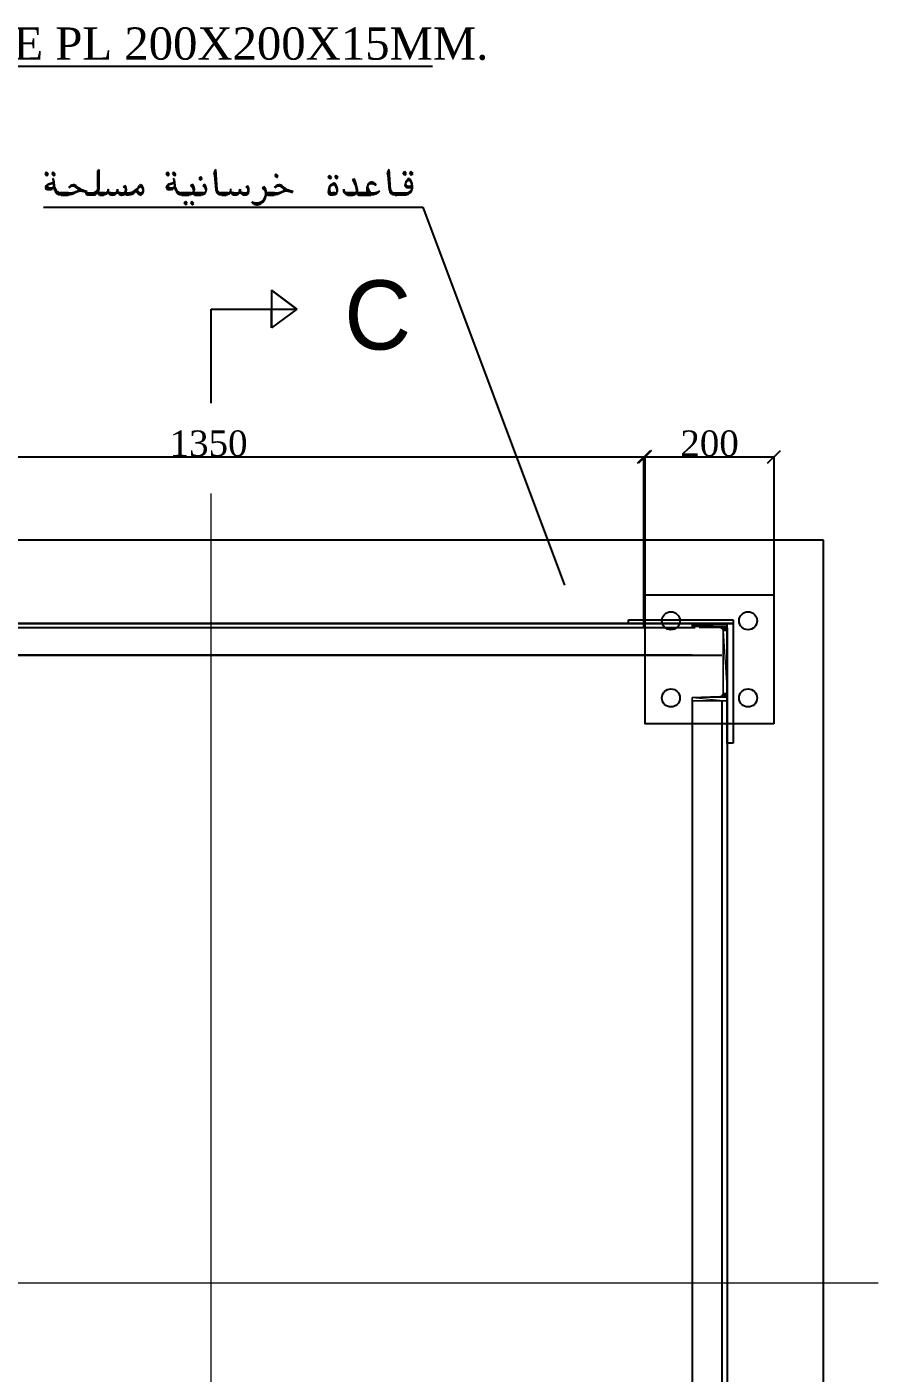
# Model space of a CAD drawing. Header units: millimetres. Extents: x -23396 to 106750, y 116 to 66281.
# Drawn here: x 70202 to 76800, y 44492 to 54932 of the extents above; entities that cross this region are included whole.
import ezdxf
from ezdxf import colors
from ezdxf.entities.mleader import LeaderData, LeaderLine
from ezdxf.math import Vec2, Vec3

# ---------------------------------------------------------------- set-up
doc = ezdxf.new("R2010")
doc.units = ezdxf.units.MM
doc.linetypes.add('CENTER', pattern=[50.8, 31.75, -6.35, 6.35, -6.35])
doc.layers.add('Car', color=3, linetype='Continuous', lineweight=18)
doc.layers.add('CL', color=2, linetype='CENTER', lineweight=0)
doc.styles.add('nassar2', font='cent.shx', dxfattribs={"height": 60})
doc.styles.add('top', font='cent.shx', dxfattribs={"height": 40})
doc.dimstyles.new('top', dxfattribs={"dimtxt": 35, "dimasz": 20, "dimexe": 1.25, "dimexo": 0.625, "dimtad": 1, "dimtxsty": 'top', "dimblk": 'OBLIQUE', "dimcen": 2.5, "dimadec": 0, "dimazin": 0, "dimtfac": 1, "dimtmove": 0, "dimatfit": 3, "dimldrblk": 'OBLIQUE', "dimfxl": 1, "dimarcsym": 0})

# ---------------------------------------------------------------- blocks, each defined once
blk = doc.blocks.new('_Oblique')
at = {"color": 0, "linetype": 'ByBlock', "lineweight": -2}
blk.add_line((-0.5, -0.5), (0.5, 0.5), dxfattribs=at)
blk = doc.blocks.new('*D186')
at = {"color": 0, "linetype": 'Continuous', "lineweight": -2, "transparency": 16777216}
for p, q in [((1296.6, -3025.3), (1296.6, -2859.4)), ((2646.6, -3123.9), (2646.6, -2859.4)), ((1296.6, -2860.6), (2646.6, -2860.6))]:
    blk.add_line(p, q, dxfattribs=at)
at = {"layer": 'Defpoints', "color": 0, "linetype": 'Continuous', "transparency": 16777216}
for p in [(2646.6, -2860.6), (1296.6, -3025.9), (2646.6, -3124.6)]:
    blk.add_point(p, dxfattribs=at)
at = {"color": 0, "linetype": 'Continuous', "lineweight": -2, "transparency": 16777216, "xscale": 20, "yscale": 20, "zscale": 20, "rotation": 180}
blk.add_blockref('_Oblique', (1296.6, -2860.6), dxfattribs=at)
at = {"color": 0, "linetype": 'Continuous', "lineweight": -2, "transparency": 16777216, "xscale": 20, "yscale": 20, "zscale": 20}
blk.add_blockref('_Oblique', (2646.6, -2860.6), dxfattribs=at)
at = {"color": 0, "linetype": 'Continuous', "transparency": 16777216, "insert": (1971.6, -2840), "char_height": 40, "attachment_point": 5, "style": 'top'}
blk.add_mtext('1350', dxfattribs=at)
blk = doc.blocks.new('*D187')
at = {"color": 0, "linetype": 'Continuous', "lineweight": -2, "transparency": 16777216}
for p, q in [((2648.3, -3110.5), (2648.3, -2859.4)), ((2848.3, -3110.5), (2848.3, -2859.4)), ((2648.3, -2860.6), (2848.3, -2860.6))]:
    blk.add_line(p, q, dxfattribs=at)
at = {"layer": 'Defpoints', "color": 0, "linetype": 'Continuous', "transparency": 16777216}
for p in [(2848.3, -2860.6), (2648.3, -3111.1), (2848.3, -3111.1)]:
    blk.add_point(p, dxfattribs=at)
at = {"color": 0, "linetype": 'Continuous', "lineweight": -2, "transparency": 16777216, "xscale": 20, "yscale": 20, "zscale": 20, "rotation": 180}
blk.add_blockref('_Oblique', (2648.3, -2860.6), dxfattribs=at)
at = {"color": 0, "linetype": 'Continuous', "lineweight": -2, "transparency": 16777216, "xscale": 20, "yscale": 20, "zscale": 20}
blk.add_blockref('_Oblique', (2848.3, -2860.6), dxfattribs=at)
at = {"color": 0, "linetype": 'Continuous', "transparency": 16777216, "insert": (2748.3, -2840), "char_height": 40, "attachment_point": 5, "style": 'top'}
blk.add_mtext('200', dxfattribs=at)
blk = doc.blocks.new('upn st')
at = {"color": 0}
for p, q in [((1720.543, -2419.073), (1718.003, -2421.603)), ((1718.003, -2421.603), (1720.963, -2424.573)), ((1722.243, -2423.303), (1719.283, -2420.343)), ((1723.513, -2422.033), (1720.543, -2419.073)), ((1730.703, -2419.073), (1728.583, -2421.603)), ((1728.583, -2421.603), (1731.543, -2424.573)), ((1732.403, -2423.303), (1729.433, -2420.343)), ((1733.663, -2422.033), (1730.703, -2419.073)), ((1800.133, -2416.953), (1801.393, -2415.253)), ((1800.133, -2442.343), (1800.133, -2416.953)), ((1801.393, -2415.253), (1801.393, -2445.313)), ((1907.653, -2419.073), (1905.533, -2421.603)), ((1905.533, -2421.603), (1908.503, -2424.573)), ((1909.783, -2423.303), (1906.393, -2420.343)), ((1910.623, -2422.033), (1907.653, -2419.073)), ((1917.813, -2419.073), (1915.703, -2421.603)), ((1915.703, -2421.603), (1918.663, -2424.573)), ((1919.933, -2423.303), (1916.973, -2420.343)), ((1920.773, -2422.033), (1917.813, -2419.073)), ((1981.743, -2416.523), (1979.623, -2420.343)), ((1979.623, -2420.343), (1980.883, -2423.733)), ((1981.743, -2422.453), (1981.313, -2418.213)), ((1982.583, -2415.253), (1981.743, -2416.523)), ((1984.703, -2446.573), (1982.583, -2415.253)), ((2250.553, -2416.523), (2248.443, -2420.343)), ((2248.443, -2420.343), (2249.713, -2423.733)), ((2250.553, -2422.453), (2250.123, -2418.213)), ((2251.413, -2415.253), (2250.553, -2416.523)), ((2253.513, -2446.573), (2251.413, -2415.253)), ((2275.113, -2418.213), (2272.993, -2420.343)), ((2272.993, -2420.343), (2275.953, -2423.733)), ((2277.223, -2422.453), (2273.843, -2419.483)), ((2278.073, -2421.183), (2275.113, -2418.213)), ((2275.953, -2423.733), (2278.073, -2421.183)), ((2285.263, -2418.213), (2283.163, -2420.343)), ((2283.163, -2420.343), (2286.123, -2423.733)), ((2287.393, -2422.453), (2284.423, -2419.483)), ((2288.653, -2421.183), (2285.263, -2418.213)), ((2286.123, -2423.733), (2288.653, -2421.183)), ((1720.123, -2443.613), (1720.123, -2441.503)), ((1720.963, -2424.573), (1723.513, -2422.033)), ((1730.703, -2435.583), (1723.083, -2437.693)), ((1723.083, -2438.113), (1730.703, -2435.993)), ((1731.543, -2430.493), (1730.273, -2428.803)), ((1730.273, -2428.803), (1732.403, -2447.003)), ((1730.703, -2435.993), (1730.703, -2435.583)), ((1731.543, -2424.573), (1733.663, -2422.033)), ((1733.243, -2444.043), (1731.543, -2430.493)), ((1841.623, -2440.243), (1839.503, -2442.773)), ((1866.163, -2441.083), (1863.203, -2442.773)), ((1867.863, -2441.923), (1866.163, -2441.083)), ((1869.553, -2444.473), (1867.863, -2441.923)), ((1907.653, -2443.613), (1907.233, -2441.503)), ((1908.503, -2424.573), (1910.623, -2422.033)), ((1917.813, -2435.583), (1910.193, -2437.693)), ((1910.623, -2438.113), (1917.813, -2435.993)), ((1918.663, -2430.493), (1917.383, -2428.803)), ((1917.383, -2428.803), (1919.933, -2447.003)), ((1917.813, -2435.993), (1917.813, -2435.583)), ((1918.663, -2424.573), (1920.773, -2422.033)), ((1920.363, -2444.043), (1918.663, -2430.493)), ((1945.763, -2438.113), (1944.063, -2440.653)), ((1945.333, -2439.813), (1947.023, -2441.923)), ((1947.023, -2441.923), (1948.293, -2444.473)), ((1958.883, -2426.263), (1956.343, -2428.803)), ((1956.343, -2428.803), (1959.303, -2431.763)), ((1960.573, -2430.493), (1957.613, -2427.533)), ((1961.843, -2429.223), (1958.883, -2426.263)), ((1959.303, -2431.763), (1961.843, -2429.223)), ((1964.803, -2438.113), (1963.113, -2440.653)), ((1963.963, -2439.813), (1966.073, -2441.923)), ((1966.073, -2441.923), (1967.343, -2444.473)), ((1980.883, -2423.733), (1982.583, -2446.573)), ((1983.863, -2447.433), (1981.743, -2422.453)), ((2031.693, -2440.243), (2029.573, -2442.773)), ((2056.663, -2441.923), (2054.553, -2444.043)), ((2076.563, -2422.453), (2074.453, -2424.573)), ((2074.453, -2424.573), (2077.413, -2427.533)), ((2078.263, -2426.693), (2075.293, -2423.733)), ((2079.523, -2425.413), (2076.563, -2422.453)), ((2077.413, -2427.533), (2079.523, -2425.413)), ((2159.123, -2424.143), (2156.573, -2426.693)), ((2156.573, -2426.693), (2159.963, -2429.653)), ((2160.803, -2428.373), (2157.843, -2425.413)), ((2162.083, -2427.103), (2159.123, -2424.143)), ((2159.963, -2429.653), (2162.083, -2427.103)), ((2161.653, -2438.953), (2164.623, -2437.693)), ((2164.623, -2437.693), (2166.313, -2438.113)), ((2166.313, -2438.113), (2168.853, -2441.083)), ((2169.273, -2424.143), (2167.153, -2426.693)), ((2167.153, -2426.693), (2170.123, -2429.653)), ((2170.973, -2428.373), (2168.013, -2425.413)), ((2172.243, -2427.103), (2169.273, -2424.143)), ((2170.123, -2429.653), (2172.243, -2427.103)), ((2196.793, -2429.653), (2194.673, -2432.193)), ((2195.943, -2430.923), (2199.763, -2438.953)), ((2249.713, -2423.733), (2251.413, -2446.573)), ((2252.253, -2447.433), (2250.553, -2422.453)), ((1721.393, -2444.893), (1720.123, -2443.613)), ((1727.313, -2445.313), (1721.393, -2444.893)), ((1721.813, -2446.163), (1726.883, -2446.163)), ((1726.473, -2444.043), (1723.513, -2443.613)), ((1737.473, -2451.663), (1734.503, -2449.123)), ((1740.863, -2452.933), (1737.473, -2451.663)), ((1744.253, -2452.933), (1740.863, -2452.933)), ((1754.403, -2451.233), (1741.283, -2451.233)), ((1757.373, -2452.933), (1742.983, -2452.933)), ((1742.983, -2454.623), (1745.943, -2454.623)), ((1744.253, -2454.623), (1753.993, -2454.623)), ((1773.463, -2447.433), (1757.373, -2452.933)), ((1781.503, -2449.543), (1775.163, -2447.863)), ((1781.083, -2451.233), (1782.783, -2448.273)), ((1781.083, -2451.233), (1791.243, -2451.233)), ((1793.363, -2452.933), (1782.783, -2452.933)), ((1792.513, -2454.623), (1784.043, -2454.623)), ((1810.713, -2451.233), (1800.133, -2451.233)), ((1809.873, -2452.933), (1801.393, -2452.933)), ((1803.093, -2454.623), (1808.593, -2454.623)), ((1841.623, -2451.233), (1847.543, -2451.233)), ((1850.083, -2452.933), (1843.303, -2452.933)), ((1847.963, -2454.623), (1844.583, -2454.623)), ((1853.883, -2451.233), (1850.083, -2452.933)), ((1857.703, -2448.703), (1853.883, -2451.233)), ((1863.203, -2443.613), (1857.703, -2450.393)), ((1864.053, -2454.203), (1858.133, -2448.273)), ((1859.823, -2448.273), (1864.053, -2452.503)), ((1864.053, -2452.503), (1865.323, -2453.353)), ((1865.323, -2453.353), (1867.443, -2452.503)), ((1867.443, -2452.503), (1869.123, -2450.393)), ((1908.503, -2444.893), (1907.653, -2443.613)), ((1914.853, -2445.313), (1908.503, -2444.893)), ((1908.923, -2446.163), (1914.013, -2446.163)), ((1913.583, -2444.043), (1910.623, -2443.613)), ((1924.593, -2451.663), (1922.043, -2449.123)), ((1927.973, -2452.933), (1924.593, -2451.663)), ((1931.363, -2452.933), (1927.973, -2452.933)), ((1944.493, -2451.233), (1928.393, -2451.233)), ((1943.643, -2452.933), (1930.093, -2452.933)), ((1930.093, -2454.623), (1933.053, -2454.623)), ((1931.363, -2454.623), (1941.103, -2454.623)), ((1945.333, -2452.503), (1943.643, -2452.933)), ((1963.533, -2451.233), (1947.453, -2451.233)), ((1962.273, -2452.933), (1948.723, -2452.933)), ((1950.413, -2454.623), (1960.143, -2454.623)), ((1963.963, -2452.503), (1962.273, -2452.933)), ((2001.213, -2451.233), (1990.203, -2451.233)), ((2000.373, -2452.933), (1991.893, -2452.933)), ((1991.893, -2454.623), (1994.863, -2454.623)), ((1993.163, -2454.623), (1998.673, -2454.623)), ((2073.603, -2451.233), (2060.483, -2451.233)), ((2076.563, -2452.933), (2061.753, -2452.933)), ((2063.443, -2454.623), (2073.173, -2454.623)), ((2092.663, -2447.433), (2076.563, -2452.933)), ((2100.693, -2449.543), (2094.343, -2447.863)), ((2100.283, -2451.233), (2101.963, -2448.273)), ((2159.533, -2452.503), (2157.843, -2449.543)), ((2160.393, -2452.933), (2159.533, -2452.503)), ((2167.153, -2452.933), (2160.393, -2452.933)), ((2165.463, -2454.623), (2160.393, -2454.623)), ((2167.153, -2451.233), (2163.783, -2451.233)), ((2168.853, -2451.663), (2167.153, -2452.933)), ((2197.643, -2451.233), (2185.363, -2451.233)), ((2196.793, -2452.933), (2187.483, -2452.933)), ((2187.483, -2454.623), (2195.943, -2454.623)), ((2220.073, -2451.233), (2201.023, -2451.233)), ((2225.583, -2452.933), (2202.293, -2452.933)), ((2203.993, -2454.623), (2223.033, -2454.623)), ((2259.033, -2451.233), (2277.643, -2451.233)), ((2279.343, -2452.933), (2260.713, -2452.933)), ((2260.713, -2454.623), (2263.673, -2454.623)), ((2277.223, -2454.623), (2261.993, -2454.623)), ((2284.423, -2450.393), (2279.343, -2452.933)), ((1715.463, -2473.673), (2303.903, -2473.673)), ((1935.593, -2464.783), (1933.053, -2466.903)), ((1933.053, -2466.903), (1936.443, -2469.863)), ((1937.283, -2469.023), (1934.323, -2465.633)), ((1938.553, -2467.743), (1935.593, -2464.783)), ((1936.443, -2469.863), (1938.553, -2467.743)), ((1945.763, -2464.783), (1943.643, -2466.903)), ((1943.643, -2466.903), (1946.603, -2469.863)), ((1947.873, -2469.023), (1944.493, -2465.633)), ((1948.723, -2467.743), (1945.763, -2464.783)), ((1946.603, -2469.863), (1948.723, -2467.743)), ((2303.903, -2473.673), (2523.183, -3059.573)), ((2068.957, -2602.235), (2068.957, -2631.455)), ((2108.327, -2631.455), (2068.957, -2602.235)), ((2068.957, -2602.235), (2068.957, -2631.455)), ((2108.327, -2631.455), (2068.957, -2602.235)), ((2068.957, -2602.235), (2068.957, -2660.665)), ((2068.957, -2602.235), (2108.327, -2631.455)), ((1975.827, -2777.505), (1975.827, -2631.455)), ((1975.827, -2631.455), (2108.327, -2631.455)), ((2068.957, -2631.455), (2108.327, -2631.455)), ((2108.327, -2631.455), (2068.957, -2660.665)), ((2068.957, -2631.455), (2108.327, -2631.455)), ((2108.327, -2631.455), (2068.957, -2660.665)), ((2068.957, -2660.665), (2068.957, -2631.455)), ((2108.327, -2631.455), (2068.957, -2660.665)), ((2068.957, -2631.455), (2108.327, -2631.455)), ((2068.957, -2631.455), (2108.327, -2631.455)), ((2108.327, -2631.455), (2068.957, -2660.665)), ((2068.957, -2631.455), (2108.327, -2631.455)), ((2068.957, -2631.455), (2108.327, -2631.455)), ((2108.327, -2631.455), (2068.957, -2660.665)), ((2068.957, -2660.665), (2068.957, -2631.455)), ((2108.327, -2631.455), (2068.957, -2660.665)), ((2924.707, -2989.713), (1001.539, -2989.713)), ((2924.707, -5306.104), (2924.707, -2989.713)), ((1157.327, -3119.253), (2775.687, -3119.253)), ((2785.007, -3119.253), (1166.647, -3119.253)), ((1207.287, -3125.603), (2726.207, -3125.603)), ((2622.447, -3119.253), (2622.447, -3113.323)), ((2622.447, -3113.323), (2785.007, -3113.323)), ((2785.007, -3119.253), (2622.447, -3119.253)), ((2775.687, -3119.253), (2785.007, -3119.253)), ((2775.687, -3304.683), (2775.687, -3119.253)), ((2775.687, -3126.033), (2775.687, -5212.551)), ((2785.007, -3113.323), (2785.007, -3119.253)), ((2785.007, -3119.253), (2785.007, -3304.683)), ((2721.077, -3168.363), (1157.327, -3168.363)), ((1157.327, -3168.363), (2767.227, -3168.363)), ((1221.257, -3168.363), (2721.077, -3168.363)), ((2721.077, -3168.363), (1221.257, -3168.363)), ((2721.077, -3239.063), (2721.077, -5102.487)), ((2767.227, -3239.063), (2767.227, -3281.823)), ((2767.227, -3239.063), (2767.227, -5102.487)), ((2785.007, -3304.683), (2775.687, -3304.683))]:
    blk.add_line(p, q, dxfattribs=at)
at = {"linetype": 'Continuous'}
blk.add_lwpolyline([(2848.066, -3274.626), (2648.338, -3274.626), (2648.338, -3074.903), (2848.066, -3074.903)], close=True, dxfattribs=at)
for centre in [(2688.338, -3114.903), (2808.066, -3114.903), (2688.338, -3234.626), (2808.066, -3234.626)]:
    blk.add_circle(centre, 14, dxfattribs=at)
at = {"color": 0}
for points in [[(1723.123, -2437.563), (1720.303, -2438.463), (1718.523, -2441.263), (1718.893, -2444.193)], [(1723.583, -2437.743), (1722.253, -2438.033), (1721.323, -2439.233), (1721.393, -2440.583)], [(1721.393, -2440.583), (1721.473, -2441.953), (1722.513, -2443.053), (1723.873, -2443.183)], [(1726.633, -2443.603), (1728.443, -2443.743), (1730.213, -2443.073), (1731.473, -2441.793)], [(1726.883, -2445.983), (1728.953, -2445.473), (1730.603, -2443.933), (1731.253, -2441.903)], [(1761.513, -2438.953), (1758.513, -2438.923), (1755.793, -2440.793), (1754.803, -2443.623)], [(1766.453, -2442.733), (1763.083, -2439.743), (1757.933, -2440.003), (1754.893, -2443.323)], [(1766.253, -2441.403), (1764.153, -2439.863), (1761.443, -2439.413), (1758.963, -2440.183)], [(1766.893, -2440.643), (1765.403, -2439.313), (1763.483, -2438.573), (1761.503, -2438.543)], [(1765.983, -2441.133), (1768.903, -2443.483), (1772.003, -2445.583), (1775.273, -2447.433)], [(1766.163, -2442.793), (1767.733, -2444.183), (1769.453, -2445.393), (1771.283, -2446.413)], [(1766.743, -2440.873), (1771.303, -2444.953), (1776.973, -2447.583), (1783.043, -2448.413)], [(1797.883, -2448.573), (1799.603, -2446.853), (1800.573, -2444.523), (1800.553, -2442.103)], [(1843.303, -2447.103), (1843.453, -2444.893), (1841.963, -2442.913), (1839.803, -2442.443)], [(1843.103, -2445.103), (1842.653, -2443.893), (1841.953, -2442.793), (1841.043, -2441.853)], [(1844.063, -2448.783), (1844.433, -2445.683), (1843.693, -2442.573), (1841.933, -2439.973)], [(1847.563, -2451.153), (1854.713, -2450.503), (1861.063, -2446.313), (1864.473, -2439.973)], [(1867.183, -2442.543), (1865.773, -2442.103), (1864.253, -2442.443), (1863.183, -2443.453)], [(1866.163, -2438.973), (1865.483, -2439.043), (1864.863, -2439.393), (1864.473, -2439.963)], [(1868.023, -2439.633), (1867.523, -2439.153), (1866.853, -2438.923), (1866.163, -2438.973)], [(1869.893, -2445.583), (1869.623, -2444.153), (1868.573, -2442.983), (1867.183, -2442.543)], [(1870.803, -2447.393), (1870.973, -2444.633), (1869.943, -2441.933), (1867.963, -2440.003)], [(1910.233, -2437.563), (1907.413, -2438.463), (1905.633, -2441.263), (1906.013, -2444.193)], [(1910.693, -2437.743), (1909.363, -2438.033), (1908.443, -2439.233), (1908.513, -2440.583)], [(1908.513, -2440.583), (1908.583, -2441.953), (1909.623, -2443.053), (1910.983, -2443.183)], [(1914.173, -2443.603), (1915.983, -2443.743), (1917.743, -2443.073), (1919.013, -2441.793)], [(1914.423, -2445.983), (1916.493, -2445.473), (1918.143, -2443.933), (1918.793, -2441.903)], [(1948.423, -2445.963), (1947.493, -2443.853), (1946.063, -2441.993), (1944.233, -2440.573)], [(1949.353, -2448.183), (1950.073, -2444.453), (1948.943, -2440.623), (1946.323, -2437.883)], [(1967.473, -2445.963), (1966.553, -2443.853), (1965.103, -2441.993), (1963.293, -2440.573)], [(1967.973, -2448.183), (1968.703, -2444.453), (1967.573, -2440.623), (1964.953, -2437.883)], [(2033.373, -2447.103), (2033.523, -2444.893), (2032.033, -2442.913), (2029.873, -2442.443)], [(2033.183, -2445.103), (2032.723, -2443.893), (2032.023, -2442.793), (2031.113, -2441.853)], [(2034.133, -2448.783), (2034.513, -2445.683), (2033.763, -2442.573), (2032.013, -2439.973)], [(2061.323, -2451.633), (2061.383, -2447.763), (2059.843, -2444.043), (2057.073, -2441.323)], [(2080.693, -2438.953), (2077.693, -2438.923), (2074.993, -2440.793), (2074.003, -2443.623)], [(2085.643, -2442.733), (2082.263, -2439.743), (2077.123, -2440.003), (2074.083, -2443.323)], [(2085.453, -2441.403), (2083.343, -2439.863), (2080.643, -2439.413), (2078.163, -2440.183)], [(2086.083, -2440.643), (2084.593, -2439.313), (2082.683, -2438.573), (2080.693, -2438.543)], [(2085.173, -2441.133), (2088.093, -2443.483), (2091.203, -2445.583), (2094.463, -2447.433)], [(2085.353, -2442.793), (2086.923, -2444.183), (2088.633, -2445.393), (2090.483, -2446.413)], [(2085.933, -2440.873), (2090.493, -2444.953), (2096.173, -2447.583), (2102.233, -2448.413)], [(2164.533, -2436.243), (2159.573, -2439.313), (2156.683, -2444.853), (2157.023, -2450.673)], [(2160.033, -2441.703), (2158.823, -2443.433), (2158.403, -2445.603), (2158.883, -2447.653)], [(2165.243, -2438.583), (2163.143, -2438.833), (2161.243, -2439.963), (2160.033, -2441.703)], [(2170.953, -2447.683), (2171.163, -2443.673), (2168.713, -2440.003), (2164.933, -2438.653)], [(2167.513, -2436.633), (2166.863, -2435.913), (2165.793, -2435.803), (2165.003, -2436.353)], [(2171.233, -2449.083), (2171.883, -2444.513), (2170.563, -2439.863), (2167.593, -2436.323)], [(2201.643, -2446.553), (2200.613, -2441.283), (2198.353, -2436.343), (2195.033, -2432.123)], [(2202.503, -2446.343), (2201.613, -2440.393), (2199.783, -2434.603), (2197.103, -2429.213)], [(2218.483, -2438.503), (2217.393, -2440.623), (2216.773, -2442.983), (2216.693, -2445.363)], [(2220.963, -2436.713), (2218.803, -2438.273), (2217.533, -2440.763), (2217.533, -2443.413)], [(2221.093, -2437.473), (2219.083, -2438.093), (2217.783, -2440.043), (2217.973, -2442.133)], [(2222.873, -2434.713), (2220.913, -2435.373), (2219.303, -2436.763), (2218.373, -2438.613)], [(2218.473, -2442.363), (2218.863, -2445.723), (2220.553, -2448.793), (2223.203, -2450.933)], [(2228.363, -2437.453), (2226.163, -2435.743), (2223.163, -2435.533), (2220.723, -2436.873)], [(2231.453, -2439.783), (2228.673, -2437.453), (2224.893, -2436.683), (2221.423, -2437.723)], [(2227.633, -2435.853), (2226.343, -2434.783), (2224.573, -2434.453), (2222.983, -2434.973)], [(2231.443, -2439.703), (2230.473, -2438.133), (2229.263, -2436.723), (2227.873, -2435.533)], [(2276.003, -2438.573), (2275.703, -2440.353), (2276.763, -2442.083), (2278.503, -2442.613)], [(2280.333, -2430.343), (2278.143, -2432.643), (2276.693, -2435.543), (2276.173, -2438.653)], [(2277.303, -2434.593), (2276.253, -2436.613), (2276.903, -2439.113), (2278.813, -2440.363)], [(2277.113, -2440.253), (2279.723, -2442.923), (2283.983, -2443.063), (2286.763, -2440.553)], [(2281.673, -2432.193), (2280.013, -2432.193), (2278.503, -2433.113), (2277.733, -2434.573)], [(2278.343, -2442.693), (2281.273, -2443.603), (2284.443, -2443.273), (2287.113, -2441.783)], [(2278.943, -2440.133), (2281.393, -2441.753), (2284.673, -2441.243), (2286.533, -2438.973)], [(2281.833, -2430.923), (2280.943, -2430.853), (2280.073, -2431.323), (2279.633, -2432.123)], [(2281.463, -2429.243), (2280.943, -2429.293), (2280.453, -2429.573), (2280.143, -2429.983)], [(2282.913, -2429.683), (2282.513, -2429.343), (2281.983, -2429.193), (2281.463, -2429.243)], [(2285.613, -2434.573), (2284.843, -2433.113), (2283.323, -2432.193), (2281.673, -2432.193)], [(2283.843, -2432.423), (2283.513, -2431.573), (2282.743, -2430.993), (2281.833, -2430.923)], [(2287.683, -2444.813), (2288.303, -2439.363), (2286.663, -2433.903), (2283.143, -2429.683)], [(2284.523, -2448.603), (2286.273, -2446.803), (2287.153, -2444.323), (2286.923, -2441.813)], [(2287.323, -2441.573), (2287.143, -2439.203), (2286.633, -2436.873), (2285.803, -2434.643)], [(1718.903, -2443.973), (1719.213, -2445.393), (1720.543, -2446.333), (1721.983, -2446.133)], [(1732.713, -2446.773), (1733.913, -2451.323), (1738.113, -2454.423), (1742.813, -2454.203)], [(1733.373, -2443.683), (1734.173, -2448.303), (1738.333, -2451.553), (1743.003, -2451.223)], [(1741.283, -2451.013), (1741.283, -2451.863), (1741.613, -2452.683), (1742.213, -2453.273)], [(1742.213, -2453.273), (1742.813, -2453.873), (1743.623, -2454.213), (1744.483, -2454.203)], [(1754.323, -2454.203), (1757.833, -2454.103), (1761.253, -2453.053), (1764.243, -2451.193)], [(1754.483, -2451.223), (1760.493, -2451.423), (1766.393, -2449.753), (1771.383, -2446.403)], [(1770.173, -2449.293), (1768.143, -2449.593), (1766.203, -2450.313), (1764.453, -2451.403)], [(1781.343, -2450.743), (1777.823, -2448.943), (1773.803, -2448.313), (1769.893, -2448.933)], [(1781.083, -2451.013), (1781.073, -2451.863), (1781.413, -2452.683), (1782.003, -2453.273)], [(1782.003, -2453.273), (1782.603, -2453.873), (1783.423, -2454.213), (1784.263, -2454.203)], [(1791.403, -2451.233), (1793.833, -2451.253), (1796.173, -2450.303), (1797.883, -2448.573)], [(1792.673, -2454.203), (1795.093, -2454.213), (1797.443, -2453.263), (1799.153, -2451.543)], [(1793.733, -2452.743), (1797.663, -2451.923), (1800.583, -2448.633), (1800.943, -2444.633)], [(1799.153, -2451.543), (1800.873, -2449.813), (1801.833, -2447.483), (1801.823, -2445.053)], [(1800.133, -2451.013), (1800.133, -2451.863), (1800.463, -2452.683), (1801.063, -2453.273)], [(1801.063, -2453.273), (1801.653, -2453.873), (1802.473, -2454.213), (1803.323, -2454.203)], [(1808.743, -2454.203), (1810.933, -2454.083), (1812.983, -2453.073), (1814.403, -2451.393)], [(1810.123, -2452.443), (1811.893, -2452.203), (1813.493, -2451.253), (1814.543, -2449.803)], [(1811.083, -2451.213), (1814.133, -2450.903), (1816.393, -2448.243), (1816.213, -2445.183)], [(1814.403, -2451.393), (1815.813, -2449.693), (1816.443, -2447.483), (1816.143, -2445.313)], [(1814.983, -2449.143), (1818.303, -2450.543), (1821.883, -2451.263), (1825.493, -2451.233)], [(1815.003, -2449.123), (1816.123, -2452.313), (1819.073, -2454.493), (1822.453, -2454.623)], [(1817.533, -2451.053), (1820.743, -2453.443), (1825.103, -2453.563), (1828.433, -2451.363)], [(1822.453, -2454.623), (1825.813, -2454.753), (1828.943, -2452.823), (1830.313, -2449.753)], [(1825.413, -2451.233), (1827.243, -2451.213), (1828.913, -2450.133), (1829.703, -2448.483)], [(1829.613, -2448.573), (1830.073, -2447.623), (1830.373, -2446.623), (1830.513, -2445.583)], [(1830.073, -2449.773), (1831.333, -2452.543), (1833.993, -2454.393), (1837.023, -2454.613)], [(1830.393, -2449.083), (1833.003, -2450.693), (1836.063, -2451.423), (1839.133, -2451.193)], [(1830.663, -2449.373), (1831.013, -2448.183), (1831.103, -2446.933), (1830.973, -2445.693)], [(1832.913, -2451.483), (1834.463, -2452.683), (1836.453, -2453.163), (1838.383, -2452.833)], [(1836.683, -2454.613), (1840.183, -2454.873), (1843.273, -2452.313), (1843.693, -2448.823)], [(1838.383, -2452.833), (1840.313, -2452.493), (1842.023, -2451.343), (1843.073, -2449.693)], [(1839.193, -2451.223), (1841.403, -2451.073), (1843.153, -2449.303), (1843.303, -2447.103)], [(1841.623, -2451.013), (1841.613, -2451.863), (1841.953, -2452.683), (1842.543, -2453.273)], [(1842.543, -2453.273), (1843.153, -2453.873), (1843.963, -2454.213), (1844.803, -2454.203)], [(1848.103, -2454.203), (1851.753, -2454.223), (1855.253, -2452.693), (1857.713, -2449.993)], [(1860.693, -2446.123), (1860.983, -2448.813), (1863.103, -2450.933), (1865.773, -2451.213)], [(1864.053, -2453.923), (1864.713, -2454.733), (1865.883, -2454.863), (1866.713, -2454.213)], [(1865.863, -2451.233), (1867.313, -2451.273), (1868.673, -2450.603), (1869.543, -2449.433)], [(1867.073, -2454.363), (1869.273, -2452.693), (1870.623, -2450.143), (1870.803, -2447.393)], [(1869.543, -2449.433), (1870.393, -2448.273), (1870.623, -2446.753), (1870.173, -2445.383)], [(1906.013, -2443.973), (1906.323, -2445.393), (1907.673, -2446.333), (1909.103, -2446.133)], [(1920.253, -2446.773), (1921.453, -2451.323), (1925.653, -2454.423), (1930.353, -2454.203)], [(1920.483, -2443.683), (1921.283, -2448.303), (1925.443, -2451.553), (1930.123, -2451.223)], [(1928.393, -2451.013), (1928.393, -2451.863), (1928.723, -2452.683), (1929.333, -2453.273)], [(1929.333, -2453.273), (1929.923, -2453.873), (1930.733, -2454.213), (1931.593, -2454.203)], [(1941.113, -2454.203), (1944.813, -2454.293), (1948.073, -2451.783), (1948.933, -2448.193)], [(1944.693, -2451.233), (1946.033, -2451.233), (1947.303, -2450.573), (1948.053, -2449.443)], [(1947.453, -2451.013), (1947.443, -2451.863), (1947.783, -2452.683), (1948.373, -2453.273)], [(1948.053, -2449.443), (1948.793, -2448.333), (1948.933, -2446.913), (1948.403, -2445.673)], [(1948.373, -2453.273), (1948.983, -2453.873), (1949.803, -2454.213), (1950.633, -2454.203)], [(1960.163, -2454.203), (1963.863, -2454.293), (1967.123, -2451.783), (1967.983, -2448.193)], [(1963.743, -2451.233), (1965.093, -2451.233), (1966.343, -2450.573), (1967.093, -2449.443)], [(1967.093, -2449.443), (1967.833, -2448.333), (1967.973, -2446.913), (1967.463, -2445.673)], [(1983.063, -2446.453), (1983.543, -2450.973), (1987.443, -2454.363), (1992.003, -2454.203)], [(1983.863, -2446.883), (1985.073, -2450.493), (1988.603, -2452.803), (1992.403, -2452.473)], [(1984.623, -2446.423), (1985.623, -2449.483), (1988.603, -2451.473), (1991.813, -2451.223)], [(1990.203, -2451.013), (1990.203, -2451.863), (1990.533, -2452.683), (1991.133, -2453.273)], [(1991.133, -2453.273), (1991.733, -2453.873), (1992.543, -2454.213), (1993.393, -2454.203)], [(1998.813, -2454.203), (2001.013, -2454.083), (2003.073, -2453.073), (2004.483, -2451.393)], [(2000.203, -2452.443), (2001.973, -2452.203), (2003.573, -2451.253), (2004.633, -2449.803)], [(2001.153, -2451.213), (2004.203, -2450.903), (2006.463, -2448.243), (2006.283, -2445.183)], [(2004.483, -2451.393), (2005.883, -2449.693), (2006.513, -2447.483), (2006.213, -2445.313)], [(2005.053, -2449.143), (2008.373, -2450.543), (2011.963, -2451.263), (2015.573, -2451.233)], [(2005.073, -2449.123), (2006.203, -2452.313), (2009.153, -2454.493), (2012.523, -2454.623)], [(2007.603, -2451.053), (2010.813, -2453.443), (2015.173, -2453.563), (2018.523, -2451.363)], [(2012.523, -2454.623), (2015.903, -2454.753), (2019.013, -2452.823), (2020.393, -2449.753)], [(2015.493, -2451.233), (2017.323, -2451.213), (2018.993, -2450.133), (2019.783, -2448.483)], [(2019.703, -2448.573), (2020.163, -2447.623), (2020.463, -2446.623), (2020.603, -2445.583)], [(2020.143, -2449.773), (2021.403, -2452.543), (2024.073, -2454.393), (2027.093, -2454.613)], [(2020.473, -2449.083), (2023.083, -2450.693), (2026.143, -2451.423), (2029.193, -2451.193)], [(2020.743, -2449.373), (2021.083, -2448.183), (2021.193, -2446.933), (2021.043, -2445.693)], [(2022.983, -2451.483), (2024.543, -2452.683), (2026.523, -2453.163), (2028.453, -2452.833)], [(2027.183, -2454.613), (2030.683, -2454.873), (2033.773, -2452.313), (2034.193, -2448.823)], [(2028.453, -2452.833), (2030.393, -2452.493), (2032.093, -2451.343), (2033.143, -2449.693)], [(2029.273, -2451.223), (2031.473, -2451.073), (2033.223, -2449.303), (2033.373, -2447.103)], [(2051.343, -2468.583), (2057.453, -2465.123), (2061.253, -2458.663), (2061.323, -2451.633)], [(2051.783, -2465.653), (2055.963, -2463.803), (2059.033, -2460.113), (2060.083, -2455.673)], [(2060.203, -2455.533), (2061.283, -2450.973), (2059.173, -2446.263), (2055.053, -2444.033)], [(2060.703, -2450.123), (2060.163, -2447.353), (2058.663, -2444.883), (2056.443, -2443.153)], [(2060.483, -2451.013), (2060.483, -2451.863), (2060.813, -2452.683), (2061.403, -2453.273)], [(2061.403, -2453.273), (2062.013, -2453.873), (2062.823, -2454.213), (2063.683, -2454.203)], [(2073.513, -2454.203), (2077.033, -2454.103), (2080.453, -2453.053), (2083.423, -2451.193)], [(2073.683, -2451.223), (2079.693, -2451.423), (2085.593, -2449.753), (2090.573, -2446.403)], [(2089.363, -2449.293), (2087.343, -2449.593), (2085.393, -2450.313), (2083.643, -2451.403)], [(2100.523, -2450.743), (2097.003, -2448.943), (2093.003, -2448.313), (2089.103, -2448.933)], [(2157.423, -2450.573), (2157.413, -2452.463), (2158.853, -2454.053), (2160.733, -2454.203)], [(2158.803, -2447.763), (2159.303, -2449.993), (2161.413, -2451.483), (2163.683, -2451.213)], [(2165.533, -2454.203), (2168.343, -2454.063), (2170.643, -2451.893), (2170.933, -2449.083)], [(2167.303, -2451.233), (2168.283, -2451.263), (2169.223, -2450.873), (2169.913, -2450.193)], [(2169.913, -2450.193), (2170.603, -2449.503), (2170.983, -2448.553), (2170.973, -2447.573)], [(2180.963, -2445.363), (2180.403, -2447.403), (2180.783, -2449.593), (2182.043, -2451.323)], [(2181.173, -2445.693), (2180.813, -2448.503), (2182.723, -2451.103), (2185.513, -2451.583)], [(2182.043, -2451.323), (2183.273, -2453.033), (2185.233, -2454.083), (2187.353, -2454.203)], [(2182.633, -2450.133), (2183.773, -2451.733), (2185.693, -2452.623), (2187.663, -2452.493)], [(2195.823, -2454.203), (2197.723, -2454.183), (2199.513, -2453.333), (2200.733, -2451.883)], [(2197.003, -2452.493), (2199.003, -2452.333), (2200.723, -2451.073), (2201.483, -2449.213)], [(2197.613, -2451.233), (2198.753, -2451.183), (2199.833, -2450.643), (2200.543, -2449.763)], [(2200.543, -2449.763), (2201.273, -2448.863), (2201.583, -2447.713), (2201.403, -2446.573)], [(2200.733, -2451.883), (2201.963, -2450.423), (2202.513, -2448.503), (2202.213, -2446.633)], [(2201.023, -2451.013), (2201.023, -2451.863), (2201.353, -2452.683), (2201.953, -2453.273)], [(2201.953, -2453.273), (2202.553, -2453.873), (2203.373, -2454.213), (2204.223, -2454.203)], [(2216.693, -2445.683), (2216.583, -2448.083), (2217.973, -2450.283), (2220.193, -2451.223)], [(2217.533, -2443.413), (2217.533, -2446.073), (2218.803, -2448.553), (2220.963, -2450.103)], [(2222.853, -2450.963), (2227.843, -2451.803), (2232.973, -2450.743), (2237.213, -2447.973)], [(2223.263, -2454.203), (2228.613, -2454.203), (2233.703, -2451.923), (2237.273, -2447.943)], [(2225.943, -2452.423), (2228.203, -2452.213), (2230.413, -2451.603), (2232.463, -2450.643)], [(2251.883, -2446.453), (2252.353, -2450.973), (2256.263, -2454.363), (2260.823, -2454.203)], [(2252.673, -2446.883), (2253.893, -2450.493), (2257.413, -2452.803), (2261.223, -2452.473)], [(2253.453, -2446.423), (2254.443, -2449.483), (2257.413, -2451.473), (2260.623, -2451.223)], [(2259.033, -2451.013), (2259.013, -2451.863), (2259.363, -2452.683), (2259.953, -2453.273)], [(2259.953, -2453.273), (2260.553, -2453.873), (2261.373, -2454.213), (2262.213, -2454.203)], [(2277.483, -2454.203), (2282.593, -2453.963), (2286.763, -2450.033), (2287.323, -2444.953)], [(2277.793, -2451.223), (2280.323, -2451.373), (2282.753, -2450.413), (2284.523, -2448.603)], [(2038.823, -2464.783), (2039.823, -2467.003), (2041.713, -2468.693), (2044.043, -2469.443)], [(2038.823, -2465.083), (2042.813, -2467.293), (2047.613, -2467.493), (2051.783, -2465.653)], [(2042.083, -2466.543), (2044.533, -2467.913), (2047.453, -2468.133), (2050.073, -2467.143)], [(2044.043, -2469.443), (2046.353, -2470.203), (2048.893, -2469.943), (2051.003, -2468.743)], [(2050.093, -2467.313), (2052.073, -2466.533), (2053.893, -2465.413), (2055.493, -2464.013)]]:
    blk.add_open_spline(points, degree=3, dxfattribs=at)
at = {"layer": 'Car', "color": 3}
for p, q in [((2774.427, -3119.253), (2721.077, -3119.253)), ((2721.077, -3119.253), (2774.427, -3119.253)), ((2721.077, -3119.253), (2774.427, -3119.253)), ((2774.427, -3119.253), (2721.077, -3119.253)), ((2774.427, -3119.253), (2721.077, -3119.253)), ((2721.077, -3119.253), (2774.427, -3119.253)), ((2774.427, -3119.253), (2721.077, -3119.253)), ((2721.077, -3119.253), (2773.997, -3119.253)), ((2774.427, -3119.253), (2721.077, -3119.253)), ((2721.077, -3119.253), (2774.427, -3119.253)), ((2721.077, -3119.253), (2774.427, -3119.253)), ((2774.427, -3119.253), (2721.077, -3119.253)), ((2774.427, -3119.253), (2721.077, -3119.253)), ((2721.077, -3119.253), (2774.427, -3119.253)), ((2774.427, -3119.253), (2721.077, -3119.253)), ((2721.077, -3119.253), (2773.997, -3119.253)), ((2774.427, -3119.253), (2721.077, -3119.253)), ((2721.077, -3119.253), (2774.847, -3119.683)), ((2721.077, -3119.253), (2774.847, -3119.683)), ((2774.427, -3119.253), (2721.077, -3119.253)), ((2721.077, -3119.253), (2774.847, -3119.683)), ((2721.077, -3119.253), (2774.847, -3119.683)), ((2721.077, -3119.683), (2721.077, -3119.253)), ((2775.687, -3119.253), (2721.077, -3119.253)), ((2721.077, -3119.253), (2721.077, -3123.913)), ((2774.847, -3119.683), (2721.077, -3119.683)), ((2774.847, -3119.683), (2721.077, -3119.683)), ((2775.277, -3119.683), (2721.077, -3119.683)), ((2721.077, -3119.683), (2775.277, -3119.683)), ((2775.277, -3119.683), (2721.077, -3119.683)), ((2721.077, -3119.683), (2774.847, -3119.683)), ((2775.277, -3119.683), (2721.077, -3119.683)), ((2721.077, -3119.683), (2775.277, -3119.683)), ((2775.277, -3119.683), (2721.077, -3119.683)), ((2721.077, -3119.683), (2774.847, -3119.683)), ((2775.277, -3119.683), (2721.077, -3119.683)), ((2721.077, -3119.683), (2775.277, -3120.103)), ((2721.077, -3119.683), (2775.277, -3120.103)), ((2721.077, -3120.103), (2721.077, -3119.683)), ((2775.277, -3119.683), (2721.077, -3119.683)), ((2721.077, -3119.683), (2775.277, -3120.103)), ((2721.077, -3119.683), (2775.277, -3120.103)), ((2721.077, -3120.103), (2721.077, -3119.683)), ((2775.277, -3120.103), (2721.077, -3120.103)), ((2775.277, -3120.103), (2721.077, -3120.103)), ((2721.077, -3120.103), (2775.277, -3120.103)), ((2721.077, -3120.103), (2775.277, -3120.103)), ((2775.277, -3120.103), (2721.077, -3120.103)), ((2775.277, -3120.103), (2721.077, -3120.103)), ((2721.077, -3120.103), (2775.277, -3120.103)), ((2721.077, -3120.103), (2775.277, -3120.103)), ((2775.277, -3120.103), (2721.077, -3120.103)), ((2775.277, -3120.103), (2721.077, -3120.103)), ((2721.077, -3120.103), (2775.687, -3120.533)), ((2721.077, -3120.103), (2775.687, -3120.533)), ((2775.277, -3120.103), (2721.077, -3120.103)), ((2721.077, -3120.103), (2775.687, -3120.533)), ((2721.077, -3120.103), (2775.687, -3120.533)), ((2721.077, -3120.533), (2721.077, -3120.103)), ((2775.687, -3120.533), (2721.077, -3120.533)), ((2775.687, -3120.533), (2721.077, -3120.533)), ((2775.687, -3120.533), (2721.077, -3120.533)), ((2721.077, -3120.533), (2775.687, -3120.953)), ((2721.077, -3120.533), (2775.687, -3120.953)), ((2775.687, -3120.533), (2721.077, -3120.533)), ((2721.077, -3120.533), (2775.687, -3120.953)), ((2721.077, -3120.533), (2775.687, -3120.953)), ((2721.077, -3120.953), (2721.077, -3120.533)), ((2775.687, -3120.953), (2721.077, -3120.953)), ((2775.687, -3120.953), (2721.077, -3120.953)), ((2775.687, -3120.953), (2721.077, -3120.953)), ((2721.077, -3120.953), (2775.687, -3123.913)), ((2721.077, -3120.953), (2775.687, -3123.913)), ((2775.687, -3120.953), (2721.077, -3120.953)), ((2721.077, -3120.953), (2775.687, -3123.913)), ((2721.077, -3120.953), (2775.687, -3123.913)), ((2721.077, -3123.913), (2721.077, -3120.953)), ((2775.687, -3123.913), (2721.077, -3123.913)), ((2775.687, -3123.913), (2721.077, -3123.913)), ((2775.687, -3123.913), (2721.077, -3123.913)), ((2721.077, -3123.913), (2775.687, -3125.603)), ((2721.077, -3123.913), (2775.687, -3125.603)), ((2775.687, -3123.913), (2721.077, -3123.913)), ((2721.077, -3123.913), (2775.687, -3125.603)), ((2721.077, -3123.913), (2775.687, -3125.603)), ((2764.267, -3125.603), (2721.077, -3123.913)), ((2721.077, -3123.913), (2764.267, -3125.603)), ((2732.087, -3125.603), (2767.227, -3125.603)), ((2775.687, -3125.603), (2764.267, -3125.603)), ((2775.687, -3125.603), (2764.267, -3125.603)), ((2775.687, -3125.603), (2764.267, -3125.603)), ((2764.267, -3125.603), (2775.687, -3126.033)), ((2764.267, -3125.603), (2775.687, -3126.033)), ((2765.107, -3126.033), (2764.267, -3125.603)), ((2775.687, -3125.603), (2764.267, -3125.603)), ((2764.267, -3125.603), (2775.687, -3126.033)), ((2764.267, -3125.603), (2775.687, -3126.033)), ((2765.107, -3126.033), (2764.267, -3125.603)), ((2775.687, -3126.033), (2765.107, -3126.033)), ((2775.687, -3126.033), (2765.107, -3126.033)), ((2765.107, -3126.033), (2765.957, -3126.033)), ((2775.687, -3126.033), (2765.107, -3126.033)), ((2775.687, -3126.033), (2765.107, -3126.033)), ((2765.107, -3126.033), (2765.957, -3126.033)), ((2765.107, -3126.033), (2775.687, -3126.033)), ((2765.107, -3126.033), (2775.687, -3126.033)), ((2775.687, -3126.033), (2765.107, -3126.033)), ((2765.957, -3126.033), (2775.687, -3126.033)), ((2775.687, -3126.033), (2765.957, -3126.033)), ((2765.957, -3126.033), (2775.687, -3126.463)), ((2765.957, -3126.033), (2775.687, -3126.463)), ((2775.687, -3126.033), (2765.957, -3126.033)), ((2765.957, -3126.033), (2775.687, -3126.463)), ((2765.957, -3126.033), (2775.687, -3126.463)), ((2766.797, -3126.463), (2765.957, -3126.033)), ((2775.687, -3126.463), (2766.797, -3126.463)), ((2775.687, -3126.463), (2766.797, -3126.463)), ((2775.687, -3126.463), (2766.797, -3126.463)), ((2766.797, -3126.463), (2775.687, -3126.873)), ((2766.797, -3126.463), (2775.687, -3126.873)), ((2775.687, -3126.463), (2766.797, -3126.463)), ((2766.797, -3126.463), (2775.687, -3126.873)), ((2766.797, -3126.463), (2775.687, -3126.873)), ((2767.657, -3126.873), (2766.797, -3126.463)), ((2775.687, -3126.873), (2767.657, -3126.873)), ((2775.687, -3126.873), (2767.657, -3126.873)), ((2775.687, -3126.873), (2767.657, -3126.873)), ((2767.657, -3126.873), (2775.687, -3127.303)), ((2767.657, -3126.873), (2775.687, -3127.303)), ((2775.687, -3126.873), (2767.657, -3126.873)), ((2767.657, -3126.873), (2775.687, -3127.303)), ((2767.657, -3126.873), (2775.687, -3127.303)), ((2768.067, -3127.303), (2767.657, -3126.873)), ((2775.687, -3127.303), (2768.067, -3127.303)), ((2775.687, -3127.303), (2768.067, -3127.303)), ((2775.687, -3127.303), (2768.067, -3127.303)), ((2768.067, -3127.303), (2775.687, -3128.153)), ((2768.067, -3127.303), (2775.687, -3128.153)), ((2775.687, -3127.303), (2768.067, -3127.303)), ((2768.067, -3127.303), (2775.687, -3128.153)), ((2768.067, -3127.303), (2775.687, -3128.153)), ((2768.497, -3128.153), (2768.067, -3127.303)), ((2775.687, -3128.153), (2768.497, -3128.153)), ((2775.687, -3128.153), (2768.497, -3128.153)), ((2775.687, -3128.153), (2768.497, -3128.153)), ((2768.497, -3128.153), (2775.687, -3128.993)), ((2768.497, -3128.153), (2775.687, -3128.993)), ((2775.687, -3128.153), (2768.497, -3128.153)), ((2768.497, -3128.153), (2775.687, -3128.993)), ((2768.497, -3128.153), (2775.687, -3128.993)), ((2768.927, -3128.993), (2768.497, -3128.153)), ((2775.687, -3128.993), (2768.927, -3128.993)), ((2775.687, -3128.993), (2768.927, -3128.993)), ((2775.687, -3128.993), (2768.927, -3128.993)), ((2768.927, -3128.993), (2775.687, -3129.833)), ((2768.927, -3128.993), (2775.687, -3129.833)), ((2775.687, -3128.993), (2768.927, -3128.993)), ((2768.927, -3128.993), (2775.687, -3129.833)), ((2768.927, -3128.993), (2775.687, -3129.833)), ((2769.337, -3129.833), (2768.927, -3128.993)), ((2775.687, -3129.833), (2769.337, -3129.833)), ((2775.687, -3129.833), (2769.337, -3129.833)), ((2775.687, -3129.833), (2769.337, -3129.833)), ((2769.337, -3129.833), (2775.687, -3130.693)), ((2769.337, -3129.833), (2775.687, -3130.693)), ((2775.687, -3129.833), (2769.337, -3129.833)), ((2769.337, -3129.833), (2775.687, -3130.693)), ((2769.337, -3129.833), (2775.687, -3130.693)), ((2769.337, -3130.693), (2769.337, -3129.833)), ((2775.687, -3130.693), (2769.337, -3130.693)), ((2775.687, -3130.693), (2769.337, -3130.693)), ((2775.687, -3130.693), (2769.337, -3130.693)), ((2769.337, -3130.693), (2775.687, -3227.633)), ((2769.337, -3130.693), (2775.687, -3227.633)), ((2775.687, -3130.693), (2769.337, -3130.693)), ((2769.337, -3130.693), (2775.687, -3227.633)), ((2769.337, -3130.693), (2775.687, -3227.633)), ((2769.337, -3227.633), (2769.337, -3130.693)), ((2769.337, -3130.693), (2769.337, -3227.633)), ((2773.997, -3119.253), (2774.427, -3119.253)), ((2774.427, -3119.253), (2774.427, -3119.253)), ((2774.427, -3119.253), (2774.427, -3119.253)), ((2774.427, -3119.253), (2774.427, -3119.253)), ((2774.427, -3119.253), (2774.427, -3119.253)), ((2774.847, -3119.683), (2774.427, -3119.253)), ((2774.847, -3119.683), (2774.427, -3119.253)), ((2774.847, -3119.683), (2775.277, -3119.683)), ((2775.277, -3119.683), (2775.277, -3119.683)), ((2775.277, -3119.683), (2775.277, -3119.683)), ((2775.277, -3120.103), (2775.277, -3119.683)), ((2775.277, -3120.103), (2775.277, -3119.683)), ((2775.277, -3120.103), (2775.277, -3120.103)), ((2775.277, -3120.103), (2775.277, -3120.103)), ((2775.687, -3120.533), (2775.277, -3120.103)), ((2775.687, -3120.533), (2775.277, -3120.103)), ((2775.687, -3239.063), (2775.687, -3119.253)), ((2775.687, -3239.063), (2775.687, -3119.253)), ((2775.687, -3119.253), (2775.687, -3239.063)), ((2775.687, -3239.063), (2775.687, -3119.253)), ((2775.687, -3120.953), (2775.687, -3120.533)), ((2775.687, -3120.953), (2775.687, -3120.533)), ((2775.687, -3123.913), (2775.687, -3120.953)), ((2775.687, -3123.913), (2775.687, -3120.953)), ((2775.687, -3125.603), (2775.687, -3123.913)), ((2775.687, -3125.603), (2775.687, -3123.913)), ((2775.687, -3126.033), (2775.687, -3125.603)), ((2775.687, -3126.033), (2775.687, -3125.603)), ((2775.687, -3126.033), (2775.687, -3126.033)), ((2775.687, -3126.033), (2775.687, -3126.033)), ((2775.687, -3126.463), (2775.687, -3126.033)), ((2775.687, -3126.463), (2775.687, -3126.033)), ((2775.687, -3126.873), (2775.687, -3126.463)), ((2775.687, -3126.873), (2775.687, -3126.463)), ((2775.687, -3127.303), (2775.687, -3126.873)), ((2775.687, -3127.303), (2775.687, -3126.873)), ((2775.687, -3128.153), (2775.687, -3127.303)), ((2775.687, -3128.153), (2775.687, -3127.303)), ((2775.687, -3128.993), (2775.687, -3128.153)), ((2775.687, -3128.993), (2775.687, -3128.153)), ((2775.687, -3129.833), (2775.687, -3128.993)), ((2775.687, -3129.833), (2775.687, -3128.993)), ((2775.687, -3130.693), (2775.687, -3129.833)), ((2775.687, -3130.693), (2775.687, -3129.833)), ((2775.687, -3227.633), (2775.687, -3130.693)), ((2775.687, -3227.633), (2775.687, -3130.693)), ((2721.077, -3233.993), (2764.267, -3232.293)), ((2764.267, -3232.293), (2721.077, -3233.993)), ((2775.687, -3233.993), (2721.077, -3233.993)), ((2775.687, -3233.993), (2721.077, -3233.993)), ((2775.687, -3233.993), (2721.077, -3233.993)), ((2721.077, -3233.993), (2775.687, -3239.063)), ((2721.077, -3233.993), (2775.687, -3239.063)), ((2775.687, -3233.993), (2721.077, -3233.993)), ((2721.077, -3233.993), (2775.687, -3239.063)), ((2721.077, -3233.993), (2775.687, -3239.063)), ((2721.077, -3239.063), (2721.077, -3233.993)), ((2721.077, -3233.993), (2721.077, -3239.063)), ((2775.687, -3232.293), (2764.267, -3232.293)), ((2775.687, -3232.293), (2764.267, -3232.293)), ((2764.267, -3232.293), (2765.107, -3232.293)), ((2775.687, -3232.293), (2764.267, -3232.293)), ((2764.267, -3232.293), (2775.687, -3233.993)), ((2764.267, -3232.293), (2775.687, -3233.993)), ((2775.687, -3232.293), (2764.267, -3232.293)), ((2764.267, -3232.293), (2775.687, -3233.993)), ((2764.267, -3232.293), (2775.687, -3233.993)), ((2775.687, -3232.293), (2765.107, -3232.293)), ((2775.687, -3232.293), (2765.107, -3232.293)), ((2765.107, -3232.293), (2775.687, -3232.293)), ((2775.687, -3232.293), (2765.107, -3232.293)), ((2765.107, -3232.293), (2775.687, -3232.293)), ((2765.107, -3232.293), (2775.687, -3232.293)), ((2775.687, -3232.293), (2765.107, -3232.293)), ((2765.107, -3232.293), (2775.687, -3232.293)), ((2765.107, -3232.293), (2775.687, -3232.293)), ((2765.957, -3232.293), (2766.797, -3231.863)), ((2765.957, -3232.293), (2766.797, -3231.863)), ((2775.687, -3232.293), (2765.957, -3232.293)), ((2775.687, -3232.293), (2765.957, -3232.293)), ((2765.957, -3232.293), (2775.687, -3232.293)), ((2765.957, -3232.293), (2775.687, -3232.293)), ((2775.687, -3232.293), (2765.957, -3232.293)), ((2766.797, -3231.863), (2767.657, -3231.443)), ((2775.687, -3231.863), (2766.797, -3231.863)), ((2775.687, -3231.863), (2766.797, -3231.863)), ((2775.687, -3231.863), (2766.797, -3231.863)), ((2766.797, -3231.863), (2775.687, -3232.293)), ((2766.797, -3231.863), (2775.687, -3232.293)), ((2775.687, -3231.863), (2766.797, -3231.863)), ((2766.797, -3231.863), (2775.687, -3232.293)), ((2766.797, -3231.863), (2775.687, -3232.293)), ((2767.657, -3231.443), (2768.067, -3230.603)), ((2775.687, -3231.443), (2767.657, -3231.443)), ((2775.687, -3231.443), (2767.657, -3231.443)), ((2775.687, -3231.443), (2767.657, -3231.443)), ((2767.657, -3231.443), (2775.687, -3231.863)), ((2767.657, -3231.443), (2775.687, -3231.863)), ((2775.687, -3231.443), (2767.657, -3231.443)), ((2767.657, -3231.443), (2775.687, -3231.863)), ((2767.657, -3231.443), (2775.687, -3231.863)), ((2768.067, -3230.603), (2768.497, -3229.743)), ((2775.687, -3230.603), (2768.067, -3230.603)), ((2775.687, -3230.603), (2768.067, -3230.603)), ((2775.687, -3230.603), (2768.067, -3230.603)), ((2768.067, -3230.603), (2775.687, -3231.443)), ((2768.067, -3230.603), (2775.687, -3231.443)), ((2775.687, -3230.603), (2768.067, -3230.603)), ((2768.067, -3230.603), (2775.687, -3231.443)), ((2768.067, -3230.603), (2775.687, -3231.443)), ((2768.497, -3229.743), (2768.927, -3229.333)), ((2775.687, -3229.743), (2768.497, -3229.743)), ((2775.687, -3229.743), (2768.497, -3229.743)), ((2775.687, -3229.743), (2768.497, -3229.743)), ((2768.497, -3229.743), (2775.687, -3230.603)), ((2768.497, -3229.743), (2775.687, -3230.603)), ((2775.687, -3229.743), (2768.497, -3229.743)), ((2768.497, -3229.743), (2775.687, -3230.603)), ((2768.497, -3229.743), (2775.687, -3230.603)), ((2768.927, -3229.333), (2769.337, -3228.473)), ((2775.687, -3229.333), (2768.927, -3229.333)), ((2775.687, -3229.333), (2768.927, -3229.333)), ((2775.687, -3229.333), (2768.927, -3229.333)), ((2768.927, -3229.333), (2775.687, -3229.743)), ((2768.927, -3229.333), (2775.687, -3229.743)), ((2775.687, -3229.333), (2768.927, -3229.333)), ((2768.927, -3229.333), (2775.687, -3229.743)), ((2768.927, -3229.333), (2775.687, -3229.743)), ((2775.687, -3227.633), (2769.337, -3227.633)), ((2775.687, -3227.633), (2769.337, -3227.633)), ((2775.687, -3227.633), (2769.337, -3227.633)), ((2769.337, -3227.633), (2775.687, -3228.473)), ((2769.337, -3227.633), (2775.687, -3228.473)), ((2775.687, -3227.633), (2769.337, -3227.633)), ((2769.337, -3227.633), (2775.687, -3228.473)), ((2769.337, -3227.633), (2775.687, -3228.473)), ((2769.337, -3228.473), (2769.337, -3227.633)), ((2775.687, -3228.473), (2769.337, -3228.473)), ((2775.687, -3228.473), (2769.337, -3228.473)), ((2775.687, -3228.473), (2769.337, -3228.473)), ((2769.337, -3228.473), (2775.687, -3229.333)), ((2769.337, -3228.473), (2775.687, -3229.333)), ((2775.687, -3228.473), (2769.337, -3228.473)), ((2769.337, -3228.473), (2775.687, -3229.333)), ((2769.337, -3228.473), (2775.687, -3229.333)), ((2775.687, -3228.473), (2775.687, -3227.633)), ((2775.687, -3228.473), (2775.687, -3227.633)), ((2775.687, -3229.333), (2775.687, -3228.473)), ((2775.687, -3229.333), (2775.687, -3228.473)), ((2775.687, -3229.743), (2775.687, -3229.333)), ((2775.687, -3229.743), (2775.687, -3229.333)), ((2775.687, -3230.603), (2775.687, -3229.743)), ((2775.687, -3230.603), (2775.687, -3229.743)), ((2775.687, -3231.443), (2775.687, -3230.603)), ((2775.687, -3231.443), (2775.687, -3230.603)), ((2775.687, -3231.863), (2775.687, -3231.443)), ((2775.687, -3231.863), (2775.687, -3231.443)), ((2775.687, -3232.293), (2775.687, -3231.863)), ((2775.687, -3232.293), (2775.687, -3231.863)), ((2775.687, -3232.293), (2775.687, -3232.293)), ((2775.687, -3232.293), (2775.687, -3232.293)), ((2775.687, -3233.993), (2775.687, -3232.293)), ((2775.687, -3233.993), (2775.687, -3232.293)), ((2775.687, -3239.063), (2775.687, -3233.993)), ((2775.687, -3239.063), (2775.687, -3233.993)), ((2775.687, -3239.063), (2721.077, -3239.063)), ((2775.687, -3239.063), (2721.077, -3239.063)), ((2721.077, -3239.063), (2775.687, -3239.063))]:
    blk.add_line(p, q, dxfattribs=at)
for points in [[(2769.337, -3130.483), (2769.337, -3127.783), (2767.157, -3125.603), (2764.467, -3125.603)], [(2775.687, -3120.743), (2775.687, -3119.933), (2775.027, -3119.253), (2774.217, -3119.253)], [(2775.687, -3120.743), (2775.687, -3119.933), (2775.027, -3119.253), (2774.217, -3119.253)], [(2764.467, -3232.293), (2767.157, -3232.293), (2769.337, -3230.113), (2769.337, -3227.413)]]:
    blk.add_open_spline(points, degree=3, dxfattribs=at)
at = {"layer": 'CL', "linetype": 'Continuous'}
for p, q in [((1975.827, -5365.346), (1975.827, -2917.724)), ((942.114, -4141.535), (3009.54, -4141.535))]:
    blk.add_line(p, q, dxfattribs=at)
at = {"linetype": 'Continuous', "insert": (2181.942, -2586.888), "char_height": 107.331, "attachment_point": 1}
blk.add_mtext_dynamic_manual_height_columns('C', width=211.84064, gutter_width=536.653, heights=[0], dxfattribs=at)
at = {"linetype": 'Continuous'}
for base, p1, p2, picture, middle in [((2646.588, -2860.64), (1296.588, -3025.941), (2646.588, -3124.555), '*D186', (1971.588, -2840.015)), ((2848.338, -2860.64), (2648.338, -3111.131), (2848.338, -3111.131), '*D187', (2748.338, -2840.015))]:
    dim = blk.add_linear_dim(base=base, p1=p1, p2=p2, dimstyle='top', dxfattribs=at)
    dim.commit()
    dim.dimension.update_dxf_attribs({"geometry": picture, "text_midpoint": middle})
ml = blk.add_multileader_mtext('Standard', dxfattribs=at)
ml.set_content('BASE PL 200X200X15MM.', color=256, style='nassar2')
ml.set_leader_properties()
ml.build(insert=Vec2(0, 0))
ml.multileader.update_dxf_attribs({"text_left_attachment_type": 6, "text_right_attachment_type": 6, "dogleg_length": 0.36, "arrow_head_size": 45})
ctx = ml.context
ctx.base_point, ctx.char_height, ctx.arrow_head_size, ctx.landing_gap_size, ctx.plane_origin = Vec3(1521.966, -2254.646), 50, 45, 0.09, Vec3(1193.952, -3074.903)
ctx.left_attachment, ctx.right_attachment = 6, 6
notes = []
notes.append((ctx, [(0, (1, 1, 0), (1490.114, -2254.646), (1, 0), 31.852, [(0, [(1193.952, -3074.903)], 0, [])])]))
ctx.mtext.insert, ctx.mtext.flow_direction = Vec3(1522.056, -2194.646), 5
for ctx, leaders in notes:
    for number, flags, end, landing, length, lines in leaders:
        leader = LeaderData()
        leader.index, (leader.has_last_leader_line, leader.has_dogleg_vector, leader.attachment_direction) = number, flags
        leader.last_leader_point, leader.dogleg_vector, leader.dogleg_length = Vec3(end), Vec3(landing), length
        for number, points, colour, breaks in lines:
            line = LeaderLine()
            line.index, line.vertices, line.color, line.breaks = number, Vec3.list(points), colors.encode_raw_color(colour), breaks
            leader.lines.append(line)
        ctx.leaders.append(leader)

msp = doc.modelspace()

# ---------------------------------------------------------------- block references
at = {"xscale": 5, "yscale": 5, "zscale": 5}
msp.add_blockref('upn st', (61752.657, 65900.837), dxfattribs=at)

doc.saveas('drawing.dxf')
